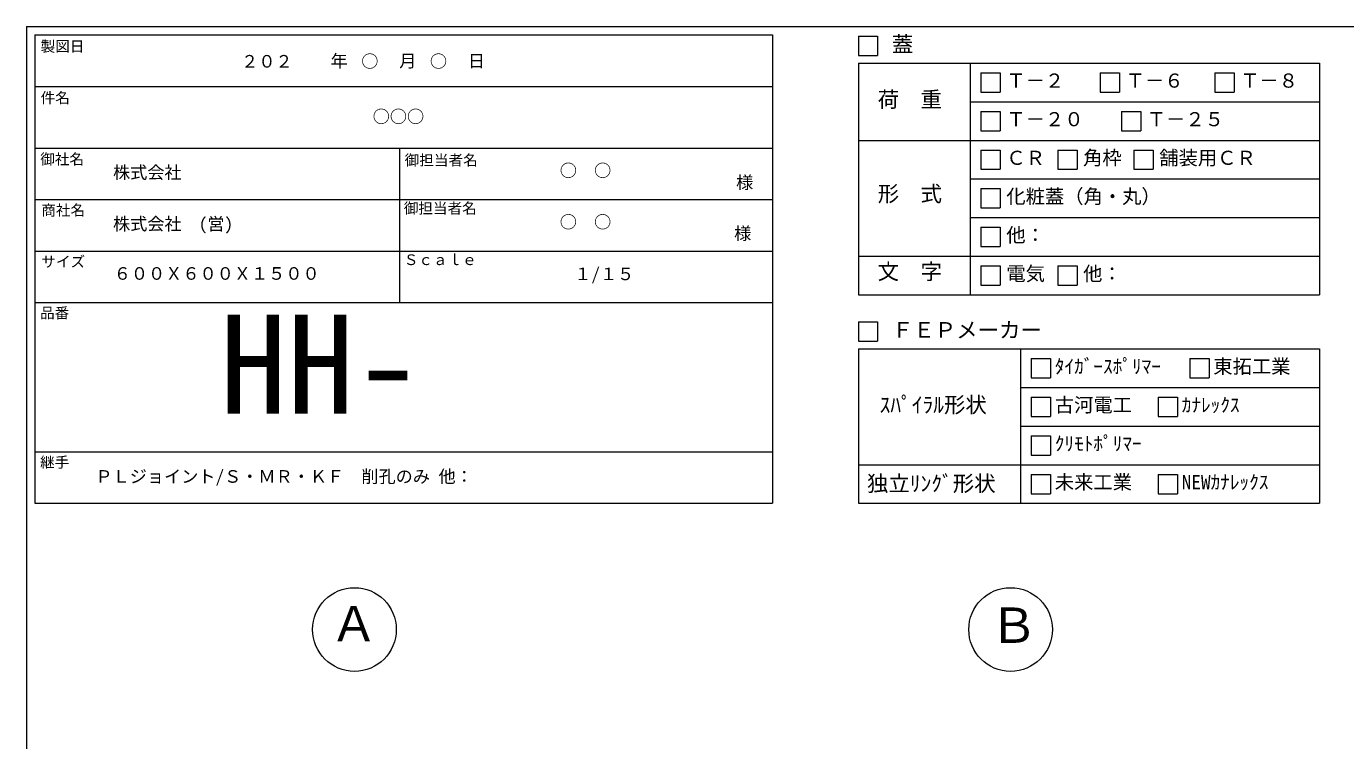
# Model space of a CAD drawing. Units: millimetres, scale not verified. Extents: x -4890 to 18490, y -2294 to 2294.
# Drawn here: x -1230 to 1846, y 629 to 2294 of the extents above; entities that cross this region are included whole.
import ezdxf
from ezdxf.enums import TextEntityAlignment as Align

# ---------------------------------------------------------------- set-up
doc = ezdxf.new("R2010")
doc.units = ezdxf.units.MM
doc.header["$LTSCALE"] = 10
for name, color, linetype, lineweight in [('0-2_waku', 7, 'Continuous', 18), ('0-3_gaikei', 7, 'Continuous', 18), ('0-E_文字１', 7, 'Continuous', 18), ('1-5_文字２', 7, 'Continuous', 5)]:
    doc.layers.add(name, color=color, linetype=linetype, lineweight=lineweight)
doc.styles.add('ＭＳ ゴシック', font='')
doc.styles.get('ＭＳ ゴシック').set_extended_font_data('MS Gothic')

msp = doc.modelspace()

# ---------------------------------------------------------------- linework, layer by layer
at = {"layer": '0-2_waku'}
for p, q in [((-1230.01, 2294.11), (-1230.01, -1980.89)), ((-1210.01, 2274.11), (-1210.01, 1182.11)), ((-1210.01, 2274.11), (509.99, 2274.11)), ((-1210.01, 2274.11), (-1210.01, 1182.11)), ((-1210.01, 2274.11), (509.99, 2274.11)), ((-1210.01, 2274.11), (-1210.01, 1182.11)), ((509.99, 2274.11), (509.99, 1182.11)), ((709.99, 2208.33), (1784.99, 2208.33)), ((709.99, 2208.33), (709.99, 1668.33)), ((970.66, 2208.33), (970.66, 1668.33)), ((1784.99, 2208.33), (1784.99, 1668.33)), ((-1210.01, 2154.11), (509.99, 2154.11)), ((-1210.01, 2154.11), (509.99, 2154.11)), ((-1210.01, 2154.11), (509.99, 2154.11)), ((-1210.01, 2154.11), (509.99, 2154.11)), ((970.66, 2118.33), (1784.99, 2118.33)), ((-1210.01, 2010.11), (509.99, 2010.11)), ((-1210.01, 2010.11), (509.99, 2010.11)), ((-360.01, 2010.11), (-360.01, 1650.11)), ((709.99, 2028.33), (1784.99, 2028.33)), ((970.66, 1938.33), (1784.99, 1938.33)), ((-1210.01, 1890.11), (509.99, 1890.11)), ((970.66, 1848.33), (1784.99, 1848.33)), ((-1210.01, 1770.11), (509.99, 1770.11)), ((709.99, 1758.33), (1784.99, 1758.33)), ((709.99, 1668.33), (1784.99, 1668.33)), ((-1210.01, 1650.11), (509.99, 1650.11)), ((709.99, 1542.11), (1784.99, 1542.11)), ((709.99, 1542.11), (709.99, 1182.11)), ((1087.81, 1542.11), (1087.81, 1182.11)), ((1784.99, 1542.11), (1784.99, 1182.11)), ((1087.81, 1452.11), (1784.99, 1452.11)), ((1087.81, 1362.11), (1784.99, 1362.11)), ((-1210.01, 1302.11), (509.99, 1302.11)), ((709.99, 1272.11), (1784.99, 1272.11)), ((-1210.01, 1182.11), (509.99, 1182.11)), ((709.99, 1182.11), (1784.99, 1182.11)), ((709.99, 1182.11), (1784.99, 1182.11))]:
    msp.add_line(p, q, dxfattribs=at)
msp.add_lwpolyline([(-1230.01, 2294.11), (4889.99, 2294.11), (4889.99, -1980.89)], dxfattribs=at)
at = {"layer": '0-3_gaikei'}
for centre in [(-465.01, 887.86), (1064.99, 887.86)]:
    msp.add_circle(centre, 97.5, dxfattribs=at)
at = {"layer": '0-E_文字１'}
for p, q in [((709.99, 2271.14), (709.99, 2226.14)), ((709.99, 2226.14), (754.99, 2226.14)), ((995.96, 2185.83), (1040.96, 2185.83)), ((995.96, 2185.83), (995.96, 2140.83)), ((995.96, 2185.83), (995.96, 2140.83)), ((995.96, 2185.83), (1040.96, 2185.83)), ((995.96, 2185.83), (995.96, 2140.83)), ((995.96, 2185.83), (1040.96, 2185.83)), ((1040.96, 2185.83), (1040.96, 2140.83)), ((1040.96, 2185.83), (1040.96, 2140.83)), ((1040.96, 2185.83), (1040.96, 2140.83)), ((1274.05, 2185.83), (1319.05, 2185.83)), ((1274.05, 2185.83), (1274.05, 2140.83)), ((1319.05, 2185.83), (1319.05, 2140.83)), ((1541.25, 2185.83), (1586.25, 2185.83)), ((1541.25, 2185.83), (1541.25, 2140.83)), ((1586.25, 2185.83), (1586.25, 2140.83)), ((995.96, 2140.83), (1040.96, 2140.83)), ((995.96, 2140.83), (1040.96, 2140.83)), ((995.96, 2140.83), (1040.96, 2140.83)), ((1274.05, 2140.83), (1319.05, 2140.83)), ((1541.25, 2140.83), (1586.25, 2140.83)), ((995.96, 2095.83), (1040.96, 2095.83)), ((995.96, 2095.83), (995.96, 2050.83)), ((1040.96, 2095.83), (1040.96, 2050.83)), ((1323.44, 2095.83), (1368.44, 2095.83)), ((1323.44, 2095.83), (1323.44, 2050.83)), ((1368.44, 2095.83), (1368.44, 2050.83)), ((995.96, 2050.83), (1040.96, 2050.83)), ((1323.44, 2050.83), (1368.44, 2050.83)), ((995.96, 2005.83), (1040.96, 2005.83)), ((995.96, 2005.83), (995.96, 1960.83)), ((995.96, 2005.83), (995.96, 1960.83)), ((1040.96, 2005.83), (1040.96, 1960.83)), ((1040.96, 2005.83), (1040.96, 1960.83)), ((1174.96, 2005.83), (1219.96, 2005.83)), ((1174.96, 2005.83), (1174.96, 1960.83)), ((1219.96, 2005.83), (1219.96, 1960.83)), ((1352.46, 2005.83), (1397.46, 2005.83)), ((1352.46, 2005.83), (1352.46, 1960.83)), ((1397.46, 2005.83), (1397.46, 1960.83)), ((995.96, 1960.83), (1040.96, 1960.83)), ((995.96, 1960.83), (1040.96, 1960.83)), ((1174.96, 1960.83), (1219.96, 1960.83)), ((1352.46, 1960.83), (1397.46, 1960.83)), ((995.96, 1915.83), (995.96, 1870.83)), ((1040.96, 1915.83), (1040.96, 1870.83)), ((995.96, 1870.83), (1040.96, 1870.83)), ((995.96, 1825.83), (1040.96, 1825.83)), ((995.96, 1825.83), (995.96, 1780.83)), ((995.96, 1825.83), (995.96, 1780.83)), ((1040.96, 1825.83), (1040.96, 1780.83)), ((1040.96, 1825.83), (1040.96, 1780.83)), ((995.96, 1780.83), (1040.96, 1780.83)), ((995.96, 1780.83), (1040.96, 1780.83)), ((995.96, 1735.83), (995.96, 1690.83)), ((1174.96, 1735.83), (1174.96, 1690.83)), ((995.96, 1690.83), (1040.96, 1690.83)), ((1174.96, 1690.83), (1219.96, 1690.83)), ((709.99, 1604.92), (709.99, 1559.92)), ((709.99, 1559.92), (754.99, 1559.92)), ((1113.11, 1519.61), (1113.11, 1474.61)), ((1482.7, 1519.61), (1527.7, 1519.61)), ((1482.7, 1519.61), (1482.7, 1474.61)), ((1482.7, 1519.61), (1527.7, 1519.61)), ((1482.7, 1519.61), (1482.7, 1474.61)), ((1482.7, 1519.61), (1527.7, 1519.61)), ((1482.7, 1519.61), (1482.7, 1474.61)), ((1527.7, 1519.61), (1527.7, 1474.61)), ((1527.7, 1519.61), (1527.7, 1474.61)), ((1527.7, 1519.61), (1527.7, 1474.61)), ((1113.11, 1474.61), (1158.11, 1474.61)), ((1482.7, 1474.61), (1527.7, 1474.61)), ((1482.7, 1474.61), (1527.7, 1474.61)), ((1482.7, 1474.61), (1527.7, 1474.61)), ((1113.11, 1429.61), (1158.11, 1429.61)), ((1113.11, 1429.61), (1113.11, 1384.61)), ((1158.11, 1429.61), (1158.11, 1384.61)), ((1409.02, 1429.61), (1409.02, 1384.61)), ((1113.11, 1384.61), (1158.11, 1384.61)), ((1409.02, 1384.61), (1454.02, 1384.61)), ((1113.11, 1339.61), (1113.11, 1294.61)), ((1113.11, 1294.61), (1158.11, 1294.61)), ((1113.11, 1249.61), (1158.11, 1249.61)), ((1113.11, 1249.61), (1113.11, 1204.61)), ((1158.11, 1249.61), (1158.11, 1204.61)), ((1409.02, 1249.61), (1454.02, 1249.61)), ((1409.02, 1249.61), (1409.02, 1204.61)), ((1454.02, 1249.61), (1454.02, 1204.61)), ((1113.11, 1204.61), (1158.11, 1204.61)), ((1409.02, 1204.61), (1454.02, 1204.61))]:
    msp.add_line(p, q, dxfattribs=at)
for points in [[(709.99, 2271.14), (754.99, 2271.14), (754.99, 2226.14)], [(709.99, 2271.14), (754.99, 2271.14), (754.99, 2226.14)], [(995.96, 2005.83), (1040.96, 2005.83), (1040.96, 1960.83)], [(995.96, 2005.83), (995.96, 1960.83), (1040.96, 1960.83)], [(995.96, 1915.83), (1040.96, 1915.83), (1040.96, 1870.83)], [(995.96, 1825.83), (1040.96, 1825.83), (1040.96, 1780.83)], [(995.96, 1825.83), (995.96, 1780.83), (1040.96, 1780.83)], [(995.96, 1735.83), (1040.96, 1735.83), (1040.96, 1690.83)], [(1174.96, 1735.83), (1219.96, 1735.83), (1219.96, 1690.83)], [(709.99, 1604.92), (754.99, 1604.92), (754.99, 1559.92)], [(1113.11, 1519.61), (1158.11, 1519.61), (1158.11, 1474.61)], [(1409.02, 1429.61), (1454.02, 1429.61), (1454.02, 1384.61)], [(1113.11, 1339.61), (1158.11, 1339.61), (1158.11, 1294.61)]]:
    msp.add_lwpolyline(points, dxfattribs=at)

# ---------------------------------------------------------------- texts
at = {"layer": '0-E_文字１', "style": 'ＭＳ ゴシック'}
for s, height, p in [('製図日', 24.93, (-1196.74, 2227.66)), ('蓋', 36.66, (788.08, 2223.22)), ('\u3000\u3000年\u3000\u3000\u3000月\u3000\u3000\u3000日', 29.33, (-600.7, 2190.05)), ('Ｔ－２', 32.99, (1055.1, 2141.32)), ('Ｔ－６', 32.99, (1333.19, 2141.32)), ('Ｔ－８', 32.99, (1600.39, 2141.32)), ('件名', 24.93, (-1196.74, 2107.66)), ('荷\u3000重', 36.66, (754.96, 2094.53)), ('Ｔ－２０', 32.99, (1055.1, 2051.32)), ('Ｔ－２５', 32.99, (1382.59, 2051.32)), ('御社名', 24.93, (-1197.71, 1964.65)), ('ＣＲ', 32.99, (1055.1, 1961.32)), ('角枠', 32.99, (1234.1, 1961.32)), ('舗装用ＣＲ', 32.99, (1411.61, 1961.32)), ('御担当者名', 24.93, (-347.8, 1962.44)), ('御担当者名', 24.93, (-347.8, 1962.44)), ('様', 29.33, (424.95, 1906.94)), ('形\u3000式', 36.66, (754.96, 1874.56)), ('化粧蓋（角・丸）', 32.99, (1055.1, 1871.32)), ('商社名', 24.93, (-1195.1, 1845.61)), ('御担当者名', 24.93, (-350.01, 1850.14)), ('様', 29.33, (420.45, 1788.02)), ('他：', 32.99, (1055.1, 1781.32)), ('サイズ', 24.93, (-1195.1, 1725.61)), ('Ｓｃａｌｅ', 24.93, (-350.01, 1730.14)), ('６００Ｘ６００Ｘ１５００', 29.33, (-1026.31, 1694.57)), ('１/１５', 29.33, (47.54, 1693.62)), ('文\u3000字', 36.66, (754.96, 1693.08)), ('電気', 32.99, (1055.1, 1691.32)), ('他：', 32.99, (1234.1, 1691.32)), ('品番', 24.93, (-1198.1, 1605.97)), ('HH-', 230.9, (-779.28, 1321.94)), ('ＦＥＰメーカー', 36.66, (788.08, 1557)), ('ﾀｲｶﾞｰｽﾎﾟﾘﾏｰ', 32.99, (1168.08, 1475.09)), ('東拓工業', 32.99, (1537.66, 1475.09)), ('ｽﾊﾟｲﾗﾙ形状', 36.66, (759.61, 1382.45)), ('古河電工', 32.99, (1168.08, 1385.09)), ('ｶﾅﾚｯｸｽ', 32.99, (1463.99, 1385.09)), ('ｸﾘﾓﾄﾎﾟﾘﾏｰ', 32.99, (1168.08, 1295.09)), ('継手', 24.93, (-1198.1, 1257.97)), ('ＰＬジョイント/Ｓ・ＭＲ・ＫＦ\u3000削孔のみ 他：', 29.33, (-1069.02, 1221.31)), ('独立ﾘﾝｸﾞ形状', 36.66, (730.08, 1198.97)), ('未来工業', 32.99, (1168.08, 1205.09)), ('NEWｶﾅﾚｯｸｽ', 32.99, (1463.99, 1205.09)), ('Ａ', 82.48, (-522.61, 835.63)), ('Ｂ', 82.48, (1015.96, 831.91))]:
    msp.add_text(s, height=height, dxfattribs=at).set_placement(p, align=Align.BOTTOM_LEFT)
at = {"layer": '1-5_文字２', "style": 'ＭＳ ゴシック'}
for s, p in [('\u3000\u3000２０２\u3000\u3000\u3000\u3000○\u3000\u3000\u3000○', (-809.17, 2189.27)), ('○○○', (-422.49, 2060.45)), ('株式会社', (-1028.01, 1930.19)), ('○\u3000○', (13.78, 1934.57)), ('株式会社\u3000(営)', (-1028.01, 1810.19)), ('○\u3000○', (13.78, 1814.57))]:
    msp.add_text(s, height=29.33, dxfattribs=at).set_placement(p, align=Align.BOTTOM_LEFT)

doc.saveas('drawing.dxf')
